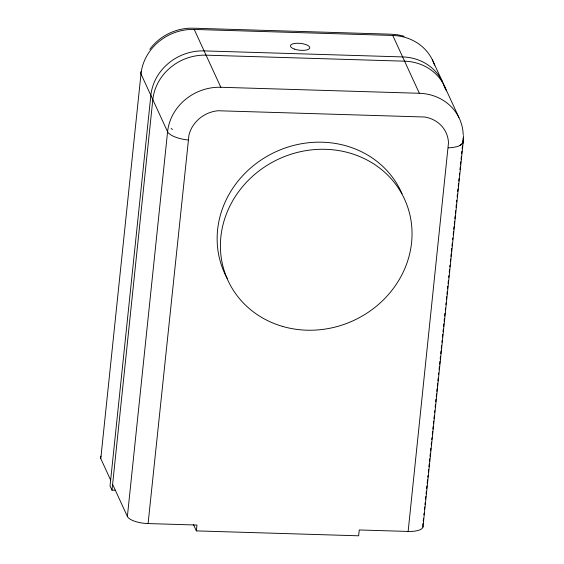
<?xml version="1.0" encoding="UTF-8"?>
<svg xmlns="http://www.w3.org/2000/svg" width="564" height="564" viewBox="0 0 564 564"><rect width="100%" height="100%" fill="white"/><g stroke="black" fill="none" stroke-linecap="round" stroke-linejoin="round"><path stroke-width="0.85" d="M408.139 531.443L448.479 142.925A31.358 28.715 -24.7 0 0 424.621 117.009L218.064 110.748A31.358 28.715 -24.7 0 0 188.954 135.064L148.085 523.568L196.963 525.049L196.357 530.886L358.648 535.8L359.261 529.963L408.139 531.443A18.118 6.401 6 0 0 422.788 525.401L422.972 523.646M463.227 141.55L463.453 135.564M110.65 480.084L100.78 458.624L140.986 73.919A18.118 6.401 6 0 1 141.204 71.452M115.521 490.285L112.003 490.179L152.816 99.645A49.378 45.212 -24.7 0 1 206.057 55.166L404.585 61.18A49.378 45.212 -24.7 0 1 446.378 90.896M148.085 523.568A18.02 6.366 6 0 1 127.379 516.455L167.586 131.75L140.986 73.919A49.378 45.212 -24.7 0 1 194.227 29.441L392.755 35.454A49.378 45.212 -24.7 0 1 434.548 65.177M423.247 521.016L423.522 518.386M423.888 514.883L424.072 513.134M424.438 509.623L424.713 507.001M424.988 504.371L425.171 502.616M425.538 499.112L425.813 496.482M426.088 493.852L426.363 491.223M426.638 488.593L426.913 485.964M427.188 483.334L427.554 479.83M427.829 477.2L428.013 475.452M428.372 471.948L428.647 469.319M428.922 466.689L429.197 464.059M429.472 461.43L429.747 458.8M430.022 456.17L430.297 453.541M430.572 450.911L430.847 448.281M431.213 444.777L431.488 442.148M431.763 439.518L431.946 437.77M432.313 434.266L432.588 431.636M432.863 429.007L433.138 426.377M433.413 423.747L433.688 421.118M433.963 418.488L434.238 415.858M434.604 412.354L434.788 410.606M435.154 407.095L435.429 404.466M435.704 401.843L435.979 399.213M436.254 396.584L436.529 393.954M436.804 391.324L437.079 388.695M437.354 386.065L437.629 383.435M437.904 380.806L438.179 378.176M438.538 374.672L438.721 372.924M439.088 369.413L439.363 366.79M439.638 364.161L439.913 361.531M440.188 358.901L440.463 356.272M440.738 353.642L441.013 351.012M441.288 348.383L441.563 345.753M441.929 342.249L442.113 340.501M442.479 336.99L442.754 334.367M443.029 331.738L443.304 329.108M443.579 326.478L443.854 323.849M444.129 321.219L444.404 318.589M444.679 315.96L444.954 313.33M445.32 309.826L445.504 308.078M445.87 304.567L446.053 302.819M446.42 299.315L446.695 296.685M446.97 294.055L447.245 291.426M447.52 288.796L447.795 286.167M448.07 283.537L448.338 280.907M448.704 277.403L448.888 275.648M449.254 272.144L449.529 269.514M449.804 266.885L449.987 265.136M450.354 261.633L450.629 259.003M450.904 256.373L451.179 253.744M451.454 251.114L451.729 248.484M452.004 245.855L452.279 243.225M452.645 239.721L452.829 237.973M453.195 234.462L453.47 231.832M453.745 229.21L454.02 226.58M454.295 223.95L454.57 221.321M454.845 218.691L455.12 216.061M455.395 213.432L455.67 210.802M456.036 207.298L456.311 204.669M456.586 202.039L456.769 200.291M457.136 196.78L457.411 194.157M457.686 191.527L457.961 188.898M458.229 186.268L458.504 183.638M458.779 181.009L459.054 178.379M459.42 174.875L459.604 173.12M459.97 169.616L460.245 166.986M460.52 164.357L460.795 161.727M461.07 159.104L461.345 156.475M461.62 153.845L461.895 151.215M462.17 148.586L462.445 145.956M462.72 143.327L462.995 140.697A49.378 45.212 -24.7 0 0 463.185 138.124M422.951 527.079L463.157 142.382M448.302 147.838A17.963 6.556 2 0 0 459.942 145.519L462.783 143.171A18.118 6.401 6 0 0 462.995 140.697M149.82 49.301C159.675 35.807 176.285 27.728 192.98 28.2L391.423 34.214L397.571 34.785M459.949 145.519L462.783 143.171M188.101 139.964A17.977 6.112 9.9 0 1 171.449 135.261L170.088 134.31A18.02 6.366 6 0 1 167.586 131.75A49.378 45.212 -24.7 0 1 220.827 87.272L419.355 93.286A49.378 45.212 -24.7 0 1 463.206 134.69M398.121 34.905L404.134 36.244M171.103 128.493L172.457 129.424M432.306 59.699L442.176 81.16M444.136 85.418L458.906 117.531M392.755 35.454L419.355 93.286M194.227 29.441L220.827 87.272M193.473 524.612L196.357 530.886M112.61 484.342L127.379 516.455M112.003 490.179L110.043 485.921L150.856 95.379A49.378 45.212 -24.7 0 1 204.097 50.901L402.625 56.915A49.378 45.212 -24.7 0 1 444.911 88.252M100.78 458.624A18.118 6.401 6 0 1 100.998 456.149M227.236 278.412A97.205 89.006 -24.7 0 1 273.892 152.675A97.205 89.006 -24.7 0 1 402.069 193.819M294.514 49.117A9.722 3.433 6 0 0 309.735 48.01A9.722 3.433 6 0 0 296.058 43.308A9.722 3.433 6 0 0 294.514 49.117M282.416 326.366A97.205 89.006 -24.7 0 0 410.775 219.128A97.205 89.006 -24.7 0 0 255.485 173.754A97.205 89.006 -24.7 0 0 282.416 326.366"/></g></svg>
